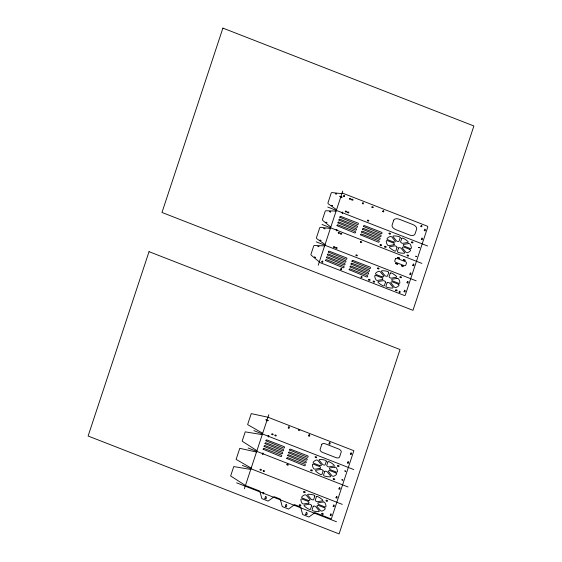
<?xml version="1.0" encoding="UTF-8"?>
<svg xmlns="http://www.w3.org/2000/svg" width="562" height="562" viewBox="0 0 562 562"><rect width="100%" height="100%" fill="white"/><g stroke="black" fill="none" stroke-linecap="round" stroke-linejoin="round"><path stroke-width="0.84" d="M244.358 488.764L268.847 414.651M318.225 265.208L342.715 191.087M336.111 211.08L326.213 210.764A1.686 0.969 22.8 0 0 325.194 211.263L322.462 219.524A1.686 0.969 22.8 0 0 322.974 220.62L330.807 227.118M324.611 245.889L314.755 245.489A1.686 0.969 22.8 0 0 313.715 245.98L310.962 254.326A1.686 0.969 22.8 0 0 311.474 255.429L318.9 261.583A1.012 0.583 22.8 0 1 319.174 261.934A1.012 0.583 22.8 0 0 319.911 262.545L404.12 295.387A1.012 0.583 22.8 0 0 405.244 295.205L427.787 226.978A1.012 0.583 22.8 0 0 427.029 226.057L343.045 193.307A1.012 0.583 22.8 0 0 341.963 193.405A1.012 0.583 22.8 0 1 341.289 193.609L332.388 192.618A1.686 0.969 22.8 0 0 331.194 193.096L327.962 202.875A1.686 0.969 22.8 0 0 328.622 204.083L336.561 209.717M330.358 228.481L320.937 227.343A1.686 0.969 22.8 0 0 319.722 227.821L316.462 237.684A1.686 0.969 22.8 0 0 317.116 238.892L325.061 244.526M262.243 434.644L245.222 431.855L242.145 441.163L256.939 450.682M250.736 469.453L233.75 466.572L230.645 475.972L245.439 485.491L259.792 491.083L261.885 498.642L268.158 501.093L274.2 496.703L280.185 499.035L282.272 506.594L288.552 509.046L294.586 504.655L300.572 506.987L302.665 514.546L308.938 516.998L314.98 512.607L331.306 518.972L353.856 450.724L267.99 417.236L251.242 413.618L247.617 424.591L262.693 433.281M256.49 452.045L239.77 448.336L236.117 459.4L251.193 468.083M327.751 207.048L427.654 246.008M321.998 224.456L421.9 263.409M316.244 241.857L416.154 280.817M253.876 430.611L353.786 469.572M248.13 448.012L348.033 486.973M242.377 465.42L342.279 504.381M236.63 482.821L336.533 521.782M263.156 449.263L280.761 456.484C281.71 456.955 282.18 455.213 281.232 455.079L264.098 448.399L263.459 448.441L263.171 449.207M264.091 446.446L281.695 453.667C282.602 454.159 283.122 452.424 282.159 452.255L265.025 445.575L264.386 445.624L264.098 446.418M265.025 443.629L282.623 450.85C283.522 451.349 284.028 449.607 283.136 449.459L265.91 442.744L265.32 442.807L265.025 443.601M265.952 440.812L283.557 448.033C284.52 448.518 284.941 446.692 284.021 446.621L266.887 439.941L266.248 439.983L265.959 440.784M286.782 458.48L304.386 465.701C305.271 466.207 305.812 464.479 304.857 464.289L287.674 457.594L287.084 457.651L286.789 458.452M287.716 455.663L305.321 462.877C306.234 463.369 306.74 461.627 305.784 461.472L288.65 454.791L288.011 454.834L287.716 455.663M288.65 452.846L306.248 460.06C307.105 460.566 307.674 458.901 306.761 458.676L289.535 451.96L288.945 452.017L288.65 452.81M289.578 450.029L307.182 457.243C308.145 457.735 308.566 455.901 307.646 455.838L290.512 449.157L289.901 449.178L289.585 449.993M325.531 260.515L343.129 267.73C344.056 268.207 344.534 266.479 343.642 266.339L326.417 259.623L325.827 259.686L325.531 260.515M326.459 257.691L344.063 264.913C345.082 265.397 345.391 263.487 344.527 263.501L327.393 256.82L326.754 256.869L326.459 257.691M327.393 254.874L344.991 262.096C345.953 262.58 346.389 260.768 345.461 260.684L328.278 253.989L327.667 254.073L327.393 254.874M328.32 252.057L345.925 259.279C346.817 259.77 347.337 258.056 346.438 257.888L329.255 251.186L328.615 251.228L328.334 252.001M337.031 225.706L354.636 232.921C355.627 233.392 356.006 231.551 355.1 231.516L337.966 224.835L337.326 224.877L337.038 225.65M337.959 222.889L355.563 230.104C356.505 230.582 356.975 228.818 356.027 228.699L338.893 222.018L338.254 222.06L337.973 222.826M338.893 220.065L356.498 227.287C357.516 227.772 357.832 225.868 356.961 225.882L339.778 219.18L339.188 219.243L338.893 220.037M339.82 217.248L357.425 224.47C358.38 224.969 358.781 223.142 357.938 223.079L340.713 216.363L340.122 216.426L339.827 217.22M349.15 269.725L366.754 276.947C367.681 277.417 368.159 275.696 367.267 275.556L350.042 268.84L349.452 268.896L349.15 269.725M350.084 266.908L367.688 274.13C368.679 274.628 369.03 272.739 368.152 272.718L351.018 266.037L350.379 266.079L350.084 266.908M351.018 264.091L368.616 271.305C369.543 271.811 370.014 269.999 369.086 269.901L351.952 263.22L351.334 263.241L351.025 264.035M351.945 261.274L369.55 268.488C370.463 268.987 370.969 267.224 370.014 267.083L352.88 260.403L352.241 260.445L351.96 261.211M360.656 234.916L378.261 242.138C379.224 242.629 379.638 240.796 378.725 240.726L361.542 234.031L360.952 234.087L360.663 234.86M361.584 232.099L379.188 239.321C380.102 239.805 380.614 238.077 379.652 237.909L362.518 231.228L361.879 231.27L361.591 232.071M362.518 229.282L380.123 236.504C381.141 236.988 381.45 235.071 380.586 235.092L363.403 228.397L362.813 228.453L362.518 229.254M363.445 226.465L381.05 233.68C382.055 234.178 382.371 232.282 381.563 232.296L364.338 225.58L363.747 225.636L363.452 226.437M264.927 498.515C267.617 500.791 265.875 492.79 264.934 498.473M285.313 506.467C288.032 508.736 286.241 500.686 285.313 506.467M288.229 427.977C290.287 429.909 289.219 423.755 288.236 427.956M305.707 514.42C308.405 516.696 306.662 508.708 305.714 514.378M308.622 435.929C310.744 437.812 309.444 431.714 308.629 435.887M321.766 261.899C323.712 263.908 322.714 259.047 321.78 261.85M329.016 443.882C331.004 445.877 329.992 439.624 329.016 443.861M330.245 515.192C332.24 517.173 331.067 511.104 330.245 515.171M333.168 506.341C335.226 508.245 334.053 502.21 333.175 506.299M335.992 497.792C338.036 499.688 336.919 493.668 335.999 497.77M340.593 269.24C342.511 271.242 341.605 266.444 340.6 269.191M338.921 488.94C341.022 490.788 339.806 484.844 338.928 488.898M343.501 196.131C345.342 198.189 344.485 193.321 343.508 196.082M347.492 462.983C349.473 464.957 348.454 458.859 347.506 462.94M350.421 454.131C352.416 456.105 351.334 450.007 350.421 454.131M360.987 277.192C362.813 279.272 362.054 274.298 360.987 277.192M362.321 203.472C364.176 205.53 363.347 200.655 362.335 203.416M382.715 211.424C384.57 213.483 383.741 208.53 382.715 211.424M399.104 292.057C400.938 294.13 400.165 289.219 399.104 292.036M404.078 291.622C406.242 293.617 404.991 287.47 404.085 291.601M407.007 282.77C409.178 284.744 407.921 278.647 407.014 282.728M409.831 274.221C411.89 276.3 410.794 270.041 409.831 274.193M412.754 265.369C414.805 267.477 413.765 261.168 412.761 265.348M420.833 226.289C422.764 228.284 421.844 223.416 420.84 226.261M421.331 239.412C423.481 241.407 422.266 235.288 421.338 239.363M424.254 230.56C426.396 232.57 425.188 226.353 424.254 230.56M314.439 257.073L315.479 257.431L314.439 257.073M317.98 246.353L319.026 246.711L317.98 246.325M320.024 240.171L321.064 240.529L320.031 240.129M323.895 228.446L324.941 228.804L323.895 228.446M325.939 222.271L326.979 222.629L325.946 222.222M329.458 211.6L330.505 211.958L329.458 211.6M331.524 205.362L332.563 205.72L331.524 205.362M335.381 193.693L336.42 194.052L335.381 193.672M341.935 479.815L342.911 480.152L341.942 479.772M344.857 470.963L345.841 471.3L344.857 470.942M415.768 256.244L416.814 256.602L415.782 256.195M418.697 247.392L419.737 247.751L418.697 247.371M395.697 263.501C398.844 266.444 398.205 262.229 395.697 263.501M397.664 257.551C400.481 260.185 400.151 256.665 397.671 257.529M401.331 265.7C404.001 268.334 403.973 264.85 401.331 265.7M403.291 259.749C406.052 262.37 405.841 258.913 403.298 259.721M149.028 251.664L88.115 436.021L339.097 533.9L400.018 349.536L149.028 251.664M222.903 28.1L161.982 212.464L412.972 310.336L473.885 125.979L222.903 28.1M262.349 453.246L262.721 454.475L263.178 453.113L262.349 453.246M268.102 435.845L268.474 437.074L268.924 435.712L268.102 435.845M336.216 229.689L336.596 230.912L337.045 229.549L336.216 229.689M341.97 212.281L342.342 213.511L342.792 212.148L341.97 212.281M263.002 492.797L263.374 494.026L263.831 492.663L263.002 492.797M393.73 220.206L392.114 225.081A5.058 2.908 22.8 0 0 395.908 229.682L409.396 234.944A5.058 2.908 22.8 0 0 415.016 234.01L416.632 229.134A5.058 2.908 22.8 0 0 412.838 224.533L399.35 219.271A5.058 2.908 22.8 0 0 393.73 220.206M321.738 444.5L320.129 449.375A3.372 1.939 22.8 0 0 322.658 452.445L335.83 457.58A3.372 1.939 22.8 0 0 339.581 456.962L341.19 452.087A3.372 1.939 22.8 0 0 338.661 449.017L325.489 443.882A3.372 1.939 22.8 0 0 321.738 444.5M311.622 505.779L310.512 509.137A1.18 0.681 22.8 0 1 309.016 509.27A13.207 7.594 22.8 0 1 304.379 506.074A1.18 0.681 22.8 0 1 304.562 505.041L309.388 504.24A1.18 0.681 22.8 0 1 310.681 504.599A4.889 2.81 22.8 0 0 311.088 504.88A1.18 0.681 22.8 0 1 311.622 505.779M314.797 496.162L313.687 499.52A1.18 0.681 22.8 0 1 312.753 499.843A4.889 2.81 22.8 0 0 312.275 499.78A1.18 0.681 22.8 0 1 311.067 499.161L307.807 495.213A1.18 0.681 22.8 0 1 308.278 494.286A13.207 7.594 22.8 0 1 313.729 495.024A1.18 0.681 22.8 0 1 314.797 496.162M323.122 470.97L322.012 474.328A1.18 0.681 22.8 0 1 320.523 474.461A13.207 7.594 22.8 0 1 315.879 471.272A1.18 0.681 22.8 0 1 316.062 470.232L320.895 469.432A1.18 0.681 22.8 0 1 322.181 469.797A4.889 2.81 22.8 0 0 322.588 470.078A1.18 0.681 22.8 0 1 323.122 470.97M326.297 461.353L325.187 464.711A1.18 0.681 22.8 0 1 324.26 465.034A4.889 2.81 22.8 0 0 323.775 464.971A1.18 0.681 22.8 0 1 322.567 464.36L319.314 460.404A1.18 0.681 22.8 0 1 319.778 459.477A13.207 7.594 22.8 0 1 325.229 460.215A1.18 0.681 22.8 0 1 326.297 461.353M385.49 282.215L384.38 285.573A1.18 0.681 22.8 0 1 382.891 285.707A13.207 7.594 22.8 0 1 378.247 282.517A1.18 0.681 22.8 0 1 378.43 281.478L383.263 280.677A1.18 0.681 22.8 0 1 384.548 281.042A4.889 2.81 22.8 0 0 384.963 281.323A1.18 0.681 22.8 0 1 385.49 282.215M388.665 272.598L387.555 275.956A1.18 0.681 22.8 0 1 386.628 276.279A4.889 2.81 22.8 0 0 386.143 276.216A1.18 0.681 22.8 0 1 384.935 275.605L381.682 271.65A1.18 0.681 22.8 0 1 382.146 270.722A13.207 7.594 22.8 0 1 387.597 271.46A1.18 0.681 22.8 0 1 388.665 272.598M396.99 247.406L395.88 250.764A1.18 0.681 22.8 0 1 394.391 250.905A13.207 7.594 22.8 0 1 389.754 247.709A1.18 0.681 22.8 0 1 389.937 246.669L394.763 245.868A1.18 0.681 22.8 0 1 396.055 246.233A4.889 2.81 22.8 0 0 396.463 246.514A1.18 0.681 22.8 0 1 396.99 247.406M400.172 237.789L399.062 241.147A1.18 0.681 22.8 0 1 398.128 241.47A4.889 2.81 22.8 0 0 397.643 241.407A1.18 0.681 22.8 0 1 396.442 240.796L393.182 236.841A1.18 0.681 22.8 0 1 393.646 235.914A13.207 7.594 22.8 0 1 399.097 236.651A1.18 0.681 22.8 0 1 400.172 237.789M313.189 506.39L312.079 509.748A1.18 0.681 22.8 0 0 313.153 510.886A13.207 7.594 22.8 0 0 318.605 511.624A1.18 0.681 22.8 0 0 319.068 510.696L315.809 506.741A1.18 0.681 22.8 0 0 314.601 506.13A4.889 2.81 22.8 0 1 314.123 506.067A1.18 0.681 22.8 0 0 313.189 506.39M316.371 496.773L315.261 500.131A1.18 0.681 22.8 0 0 315.788 501.023A4.889 2.81 22.8 0 1 316.195 501.304A1.18 0.681 22.8 0 0 317.488 501.669L322.314 500.868A1.18 0.681 22.8 0 0 322.497 499.829A13.207 7.594 22.8 0 0 317.86 496.632A1.18 0.681 22.8 0 0 316.371 496.773M324.688 471.581L323.579 474.939A1.18 0.681 22.8 0 0 324.653 476.077A13.207 7.594 22.8 0 0 330.105 476.815A1.18 0.681 22.8 0 0 330.568 475.888L327.309 471.939A1.18 0.681 22.8 0 0 326.108 471.321A4.889 2.81 22.8 0 1 325.623 471.258A1.18 0.681 22.8 0 0 324.688 471.581M327.871 461.964L326.761 465.322A1.18 0.681 22.8 0 0 327.288 466.214A4.889 2.81 22.8 0 1 327.695 466.495A1.18 0.681 22.8 0 0 328.988 466.86L333.814 466.06A1.18 0.681 22.8 0 0 333.997 465.02A13.207 7.594 22.8 0 0 329.36 461.831A1.18 0.681 22.8 0 0 327.871 461.964M387.056 282.827L385.946 286.184A1.18 0.681 22.8 0 0 387.021 287.322A13.207 7.594 22.8 0 0 392.473 288.06A1.18 0.681 22.8 0 0 392.936 287.133L389.677 283.185A1.18 0.681 22.8 0 0 388.475 282.567A4.889 2.81 22.8 0 1 387.991 282.503A1.18 0.681 22.8 0 0 387.056 282.827M390.239 273.209L389.129 276.567A1.18 0.681 22.8 0 0 389.656 277.459A4.889 2.81 22.8 0 1 390.063 277.747A1.18 0.681 22.8 0 0 391.356 278.106L396.182 277.305A1.18 0.681 22.8 0 0 396.365 276.265A13.207 7.594 22.8 0 0 391.728 273.076A1.18 0.681 22.8 0 0 390.239 273.209M398.563 248.018L397.453 251.376A1.18 0.681 22.8 0 0 398.521 252.514A13.207 7.594 22.8 0 0 403.973 253.251A1.18 0.681 22.8 0 0 404.436 252.324L401.184 248.376A1.18 0.681 22.8 0 0 399.975 247.758A4.889 2.81 22.8 0 1 399.491 247.694A1.18 0.681 22.8 0 0 398.563 248.018M401.739 238.4L400.629 241.758A1.18 0.681 22.8 0 0 401.156 242.658A4.889 2.81 22.8 0 1 401.57 242.939A1.18 0.681 22.8 0 0 402.856 243.297L407.689 242.496A1.18 0.681 22.8 0 0 407.872 241.463A13.207 7.594 22.8 0 0 403.228 238.267A1.18 0.681 22.8 0 0 401.739 238.4M395.472 258.822L394.77 260.937A1.686 0.969 22.8 0 0 396.034 262.468L403.881 265.524A1.686 0.969 22.8 0 0 405.75 265.215L406.452 263.107A1.686 0.969 22.8 0 0 405.188 261.569L397.341 258.513A1.686 0.969 22.8 0 0 395.472 258.822M342.04 197.107L341.211 197.241L339.715 196.201L342.04 197.107M393.864 244.786L389.037 245.587A1.18 0.681 22.8 0 1 387.394 244.849A13.207 7.594 22.8 0 1 386.284 241.07A1.18 0.681 22.8 0 1 387.618 240.74L393.337 242.967A1.18 0.681 22.8 0 1 394.229 243.803A4.889 2.81 22.8 0 0 394.327 244.133A1.18 0.681 22.8 0 1 393.864 244.786M408.581 243.585L403.755 244.386A1.18 0.681 22.8 0 0 403.298 245.032A4.889 2.81 22.8 0 1 403.397 245.369A1.18 0.681 22.8 0 0 404.289 246.198L410 248.432A1.18 0.681 22.8 0 0 411.335 248.095A13.207 7.594 22.8 0 0 410.225 244.315A1.18 0.681 22.8 0 0 408.581 243.585M382.364 279.595L377.538 280.396A1.18 0.681 22.8 0 1 375.894 279.658A13.207 7.594 22.8 0 1 374.784 275.879A1.18 0.681 22.8 0 1 376.118 275.549L381.83 277.776A1.18 0.681 22.8 0 1 382.722 278.612A4.889 2.81 22.8 0 0 382.82 278.942A1.18 0.681 22.8 0 1 382.364 279.595M397.081 278.394L392.248 279.188A1.18 0.681 22.8 0 0 391.791 279.841A4.889 2.81 22.8 0 1 391.89 280.171A1.18 0.681 22.8 0 0 392.782 281.007L398.5 283.234A1.18 0.681 22.8 0 0 399.835 282.904A13.207 7.594 22.8 0 0 398.725 279.124A1.18 0.681 22.8 0 0 397.081 278.394M268.165 420.664L267.343 420.805L265.847 419.765L268.165 420.664M319.996 468.35L315.17 469.151A1.18 0.681 22.8 0 1 313.526 468.413A13.207 7.594 22.8 0 1 312.416 464.633A1.18 0.681 22.8 0 1 313.751 464.303L319.462 466.53A1.18 0.681 22.8 0 1 320.354 467.366A4.889 2.81 22.8 0 0 320.452 467.696A1.18 0.681 22.8 0 1 319.996 468.35M334.713 467.148L329.88 467.942A1.18 0.681 22.8 0 0 329.423 468.596A4.889 2.81 22.8 0 1 329.522 468.926A1.18 0.681 22.8 0 0 330.414 469.762L336.132 471.989A1.18 0.681 22.8 0 0 337.467 471.659A13.207 7.594 22.8 0 0 336.357 467.879A1.18 0.681 22.8 0 0 334.713 467.148M308.496 503.159L303.67 503.952A1.18 0.681 22.8 0 1 302.026 503.222A13.207 7.594 22.8 0 1 300.916 499.442A1.18 0.681 22.8 0 1 302.244 499.112L307.962 501.339A1.18 0.681 22.8 0 1 308.854 502.175A4.889 2.81 22.8 0 0 308.952 502.505A1.18 0.681 22.8 0 1 308.496 503.159M323.206 501.95L318.38 502.751A1.18 0.681 22.8 0 0 317.923 503.404A4.889 2.81 22.8 0 1 318.022 503.735A1.18 0.681 22.8 0 0 318.914 504.571L324.632 506.798A1.18 0.681 22.8 0 0 325.967 506.467A13.207 7.594 22.8 0 0 324.857 502.688A1.18 0.681 22.8 0 0 323.206 501.95M393.639 242.046L387.921 239.819A1.18 0.681 22.8 0 1 387.085 238.639A13.207 7.594 22.8 0 1 390.154 236.49A1.18 0.681 22.8 0 1 391.854 237.059L395.114 241.014A1.18 0.681 22.8 0 1 395.086 241.829A4.889 2.81 22.8 0 0 394.812 242.018A1.18 0.681 22.8 0 1 393.639 242.046M409.698 249.352L403.98 247.118A1.18 0.681 22.8 0 0 402.806 247.147A4.889 2.81 22.8 0 1 402.533 247.336A1.18 0.681 22.8 0 0 402.504 248.158L405.764 252.106A1.18 0.681 22.8 0 0 407.464 252.675A13.207 7.594 22.8 0 0 410.534 250.526A1.18 0.681 22.8 0 0 409.698 249.352M382.139 276.855L376.421 274.628A1.18 0.681 22.8 0 1 375.585 273.448A13.207 7.594 22.8 0 1 378.655 271.298A1.18 0.681 22.8 0 1 380.355 271.868L383.614 275.823A1.18 0.681 22.8 0 1 383.586 276.637A4.889 2.81 22.8 0 0 383.312 276.827A1.18 0.681 22.8 0 1 382.139 276.855M398.198 284.161L392.48 281.927A1.18 0.681 22.8 0 0 391.307 281.955A4.889 2.81 22.8 0 1 391.033 282.145A1.18 0.681 22.8 0 0 391.004 282.96L394.264 286.915A1.18 0.681 22.8 0 0 395.964 287.484A13.207 7.594 22.8 0 0 399.034 285.334A1.18 0.681 22.8 0 0 398.198 284.161M319.771 465.61L314.053 463.383A1.18 0.681 22.8 0 1 313.217 462.203A13.207 7.594 22.8 0 1 316.287 460.053A1.18 0.681 22.8 0 1 317.987 460.622L321.246 464.577A1.18 0.681 22.8 0 1 321.218 465.392A4.889 2.81 22.8 0 0 320.944 465.582A1.18 0.681 22.8 0 1 319.771 465.61M335.83 472.916L330.112 470.682A1.18 0.681 22.8 0 0 328.932 470.71A4.889 2.81 22.8 0 1 328.665 470.9A1.18 0.681 22.8 0 0 328.637 471.715L331.896 475.67A1.18 0.681 22.8 0 0 333.596 476.239A13.207 7.594 22.8 0 0 336.659 474.089A1.18 0.681 22.8 0 0 335.83 472.916M308.271 500.419L302.553 498.185A1.18 0.681 22.8 0 1 301.717 497.012A13.207 7.594 22.8 0 1 304.787 494.862A1.18 0.681 22.8 0 1 306.487 495.431L309.746 499.386A1.18 0.681 22.8 0 1 309.718 500.201A4.889 2.81 22.8 0 0 309.444 500.391A1.18 0.681 22.8 0 1 308.271 500.419M324.33 507.718L318.612 505.491A1.18 0.681 22.8 0 0 317.432 505.519A4.889 2.81 22.8 0 1 317.165 505.709A1.18 0.681 22.8 0 0 317.137 506.524L320.396 510.479A1.18 0.681 22.8 0 0 322.096 511.048A13.207 7.594 22.8 0 0 325.159 508.898A1.18 0.681 22.8 0 0 324.33 507.718M321.928 514.026A0.843 0.485 22.8 0 0 323.276 514.174A0.843 0.485 22.8 0 0 322.321 513.282A0.843 0.485 22.8 0 0 321.928 514.026M299.49 505.393A0.843 0.485 22.8 0 0 300.825 505.498A0.843 0.485 22.8 0 0 299.827 504.62A0.843 0.485 22.8 0 0 299.49 505.393M303.824 492.186A0.843 0.485 22.8 0 0 305.166 492.34A0.843 0.485 22.8 0 0 304.218 491.441A0.843 0.485 22.8 0 0 303.824 492.186M326.283 500.96A0.843 0.485 22.8 0 0 327.611 501.065A0.843 0.485 22.8 0 0 326.606 500.187A0.843 0.485 22.8 0 0 326.283 500.96M287.049 464.851A0.759 0.436 22.8 0 0 288.257 464.971A0.759 0.436 22.8 0 0 287.379 464.17A0.759 0.436 22.8 0 0 287.049 464.851M260.227 469.937A0.759 0.436 22.8 0 0 261.428 470.057A0.759 0.436 22.8 0 0 260.55 469.256A0.759 0.436 22.8 0 0 260.227 469.937M263.36 471.16A0.759 0.436 22.8 0 0 264.569 471.279A0.759 0.436 22.8 0 0 263.683 470.478A0.759 0.436 22.8 0 0 263.36 471.16M271.952 434.447A0.759 0.436 22.8 0 0 273.153 434.567A0.759 0.436 22.8 0 0 272.275 433.766A0.759 0.436 22.8 0 0 271.952 434.447M298.555 430.049A0.759 0.436 22.8 0 0 299.757 430.162A0.759 0.436 22.8 0 0 298.879 429.361A0.759 0.436 22.8 0 0 298.555 430.049M275.085 435.669A0.759 0.436 22.8 0 0 276.293 435.789A0.759 0.436 22.8 0 0 275.415 434.988A0.759 0.436 22.8 0 0 275.085 435.669M310.99 470.584A0.843 0.485 22.8 0 0 312.324 470.689A0.843 0.485 22.8 0 0 311.327 469.811A0.843 0.485 22.8 0 0 310.99 470.584M315.324 457.377A0.843 0.485 22.8 0 0 316.666 457.531A0.843 0.485 22.8 0 0 315.718 456.632A0.843 0.485 22.8 0 0 315.324 457.377M337.783 466.151A0.843 0.485 22.8 0 0 339.111 466.256A0.843 0.485 22.8 0 0 338.106 465.378A0.843 0.485 22.8 0 0 337.783 466.151M333.399 479.309A0.843 0.485 22.8 0 0 334.748 479.456A0.843 0.485 22.8 0 0 333.786 478.564A0.843 0.485 22.8 0 0 333.399 479.309M407.267 255.752A0.843 0.485 22.8 0 0 408.616 255.893A0.843 0.485 22.8 0 0 407.661 255A0.843 0.485 22.8 0 0 407.267 255.752M411.651 242.587A0.843 0.485 22.8 0 0 412.979 242.693A0.843 0.485 22.8 0 0 411.981 241.815A0.843 0.485 22.8 0 0 411.651 242.587M389.192 233.813A0.843 0.485 22.8 0 0 390.541 233.968A0.843 0.485 22.8 0 0 389.585 233.075A0.843 0.485 22.8 0 0 389.192 233.813M384.865 247.02A0.843 0.485 22.8 0 0 386.192 247.132A0.843 0.485 22.8 0 0 385.195 246.254A0.843 0.485 22.8 0 0 384.865 247.02M400.151 277.396A0.843 0.485 22.8 0 0 401.479 277.502A0.843 0.485 22.8 0 0 400.474 276.623A0.843 0.485 22.8 0 0 400.151 277.396M377.692 268.622A0.843 0.485 22.8 0 0 379.034 268.776A0.843 0.485 22.8 0 0 378.086 267.884A0.843 0.485 22.8 0 0 377.692 268.622M373.358 281.829A0.843 0.485 22.8 0 0 374.692 281.941A0.843 0.485 22.8 0 0 373.695 281.056A0.843 0.485 22.8 0 0 373.358 281.829M395.803 290.463A0.843 0.485 22.8 0 0 397.144 290.61A0.843 0.485 22.8 0 0 396.189 289.718A0.843 0.485 22.8 0 0 395.803 290.463M380.291 245.243A0.843 0.485 22.8 0 0 381.619 245.348A0.843 0.485 22.8 0 0 380.622 244.47A0.843 0.485 22.8 0 0 380.291 245.243M368.791 280.045A0.843 0.485 22.8 0 0 370.119 280.157A0.843 0.485 22.8 0 0 369.122 279.279A0.843 0.485 22.8 0 0 368.791 280.045M372.058 207.35A0.759 0.436 22.8 0 0 373.266 207.462A0.759 0.436 22.8 0 0 372.381 206.661A0.759 0.436 22.8 0 0 372.058 207.35M345.461 211.748A0.759 0.436 22.8 0 0 346.663 211.867A0.759 0.436 22.8 0 0 345.785 211.066A0.759 0.436 22.8 0 0 345.461 211.748M333.73 247.238A0.759 0.436 22.8 0 0 334.938 247.357A0.759 0.436 22.8 0 0 334.06 246.556A0.759 0.436 22.8 0 0 333.73 247.238M360.558 242.152A0.759 0.436 22.8 0 0 361.759 242.271A0.759 0.436 22.8 0 0 360.881 241.47A0.759 0.436 22.8 0 0 360.558 242.152M367.611 220.81A0.759 0.436 22.8 0 0 368.812 220.929A0.759 0.436 22.8 0 0 367.934 220.128A0.759 0.436 22.8 0 0 367.611 220.81M349.662 199.032A0.759 0.436 22.8 0 0 350.864 199.152A0.759 0.436 22.8 0 0 349.986 198.351A0.759 0.436 22.8 0 0 349.662 199.032M338.415 233.068A0.759 0.436 22.8 0 0 339.617 233.181A0.759 0.436 22.8 0 0 338.738 232.387A0.759 0.436 22.8 0 0 338.415 233.068M356.139 255.527A0.759 0.436 22.8 0 0 357.341 255.64A0.759 0.436 22.8 0 0 356.463 254.846A0.759 0.436 22.8 0 0 356.139 255.527M340.607 233.925A0.759 0.436 22.8 0 0 341.815 234.038A0.759 0.436 22.8 0 0 340.937 233.244A0.759 0.436 22.8 0 0 340.607 233.925M335.928 248.095A0.759 0.436 22.8 0 0 337.13 248.207A0.759 0.436 22.8 0 0 336.252 247.413A0.759 0.436 22.8 0 0 335.928 248.095M351.854 199.889A0.759 0.436 22.8 0 0 353.055 200.009A0.759 0.436 22.8 0 0 352.177 199.208A0.759 0.436 22.8 0 0 351.854 199.889M347.653 212.605A0.759 0.436 22.8 0 0 348.854 212.717A0.759 0.436 22.8 0 0 347.976 211.923A0.759 0.436 22.8 0 0 347.653 212.605"/></g></svg>
